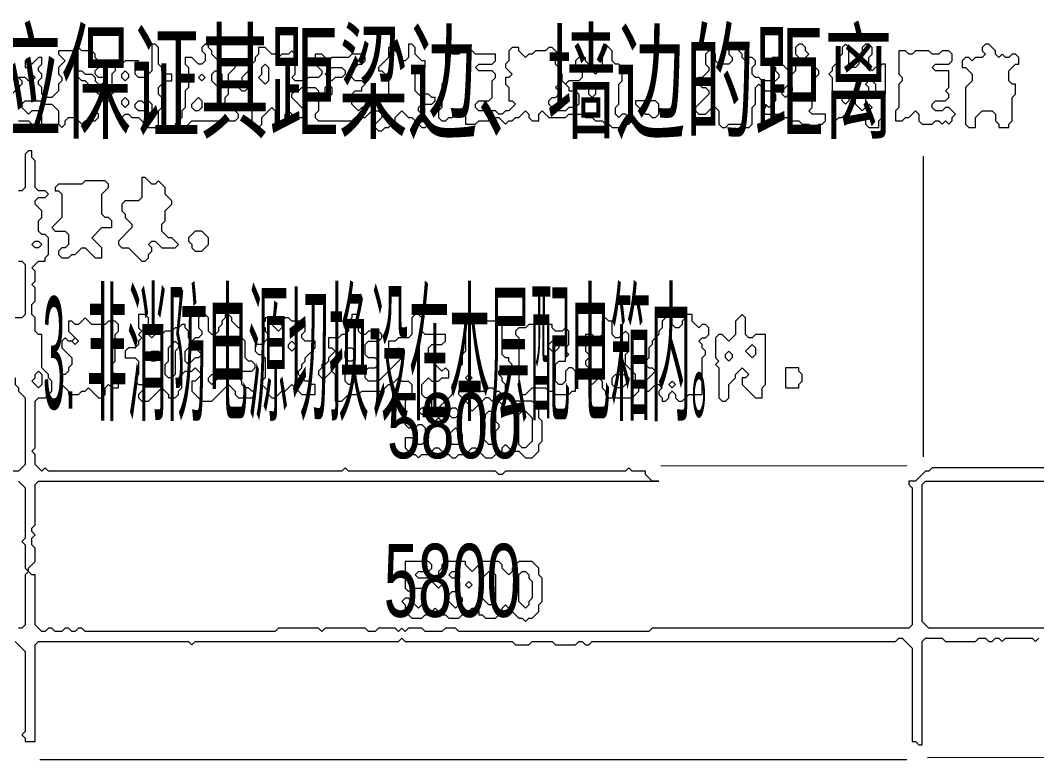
# Model space of a CAD drawing. Extents: x 20 to 3943, y 20 to 2783.
# Drawn here: x 1053.6 to 1358.3, y 471.6 to 693.1 of the extents above; entities that cross this region are included whole.
import ezdxf

# ---------------------------------------------------------------- set-up
doc = ezdxf.new("R2010")
doc.units = 0
for name, color, linetype, lineweight in [('OCR_TEXT', 6, 'Continuous', 0), ('TRACE_CURVE', 6, 'Continuous', 0), ('TRACE_STRAIGHT', 5, 'Continuous', 0), ('TRACE_TEXT_SYMBOL', 6, 'Continuous', 0)]:
    doc.layers.add(name, color=color, linetype=linetype, lineweight=lineweight)
doc.styles.add('wqy-unicode', font='wqy-unicode.lff')

msp = doc.modelspace()

# ---------------------------------------------------------------- linework, layer by layer
at = {"layer": 'TRACE_CURVE', "color": 6}
for points in [[(1058, 639), (1059, 640), (1061, 640), (1062, 641), (1061, 642), (1059, 642), (1058, 643), (1058, 651), (1057, 652), (1057, 654), (1056, 654), (1055, 653), (1055, 643), (1054, 642), (1053, 642)], [(1058, 531), (1058, 535), (1057, 536), (1057, 538), (1058, 539), (1057, 540), (1057, 541), (1058, 542), (1058, 554), (1059, 555), (1245, 555), (1243, 555), (1241, 557), (1241, 558), (1237, 558), (1236, 559), (1235, 558), (1199, 558), (1198, 557), (1197, 557), (1196, 558), (1152, 558), (1151, 559), (1150, 558), (1062, 558), (1061, 559), (1060, 558), (1058, 560), (1058, 563), (1057, 564), (1058, 565), (1058, 579), (1059, 580), (1061, 580), (1063, 582), (1063, 585), (1062, 586), (1062, 587), (1060, 589), (1060, 599), (1059, 599), (1058, 600), (1058, 604), (1057, 605), (1057, 608), (1058, 609), (1058, 613), (1057, 614), (1058, 615), (1058, 618), (1057, 619), (1059, 621), (1061, 621), (1061, 622), (1062, 623), (1062, 628), (1061, 629), (1060, 629), (1059, 630), (1059, 633), (1060, 634), (1060, 636), (1058, 638), (1058, 639)], [(1053, 621), (1054, 621), (1055, 620), (1055, 605), (1054, 604), (1052, 604)], [(1052, 586), (1052, 584), (1053, 583), (1053, 582), (1055, 580), (1055, 560), (1053, 558), (1011, 558), (1010, 557), (1009, 557), (1008, 558), (974, 558), (973, 559), (875, 559)], [(1418, 559), (1327, 559), (1326, 558), (1325, 558), (1322, 555), (1320, 555), (1320, 554), (1321, 553), (1321, 512), (1320, 511), (1243, 511), (1242, 510), (1185, 510), (1184, 511), (1181, 511), (1180, 510), (1175, 510), (1174, 511), (1170, 511), (1169, 510), (1168, 511), (1167, 510), (1166, 511), (1161, 511), (1160, 510), (1158, 510), (1157, 511), (1145, 511), (1144, 510), (1143, 511), (1131, 511), (1130, 510), (1073, 510), (1072, 511), (1071, 511), (1070, 510), (1069, 510), (1068, 511), (1067, 511), (1066, 510), (1064, 510), (1063, 511), (1062, 511), (1061, 510), (1060, 510), (1058, 512), (1058, 527), (1057, 527), (1056, 528), (1056, 529), (1058, 531)], [(1053, 555), (1055, 553), (1055, 538), (1054, 537), (1055, 536), (1055, 529), (1056, 528), (1055, 527), (1055, 512), (1054, 511), (1053, 511)], [(1495, 511), (1326, 511), (1324, 513), (1324, 554), (1325, 555), (1382, 555)], [(1052, 507), (1055, 504), (1055, 480), (1054, 479), (1055, 478), (1055, 477), (1058, 477), (1058, 506), (1059, 507), (1104, 507), (1105, 506), (1106, 507), (1167, 507), (1168, 508), (1169, 507), (1201, 507), (1202, 506), (1206, 506), (1207, 507), (1213, 507), (1214, 506), (1220, 506), (1221, 507), (1222, 507), (1223, 506), (1224, 506), (1225, 507), (1316, 507), (1317, 508), (1318, 508), (1321, 505), (1321, 477), (1322, 477), (1323, 476), (1324, 476), (1324, 507), (1325, 508), (1330, 508), (1331, 507), (1340, 507), (1341, 508), (1343, 508), (1344, 507), (1345, 507), (1346, 508), (1347, 508), (1348, 507), (1349, 508), (1357, 508), (1358, 507), (1359, 508)]]:
    msp.add_lwpolyline(points, dxfattribs=at)
for points in [[(1057, 626), (1058, 627), (1059, 627), (1060, 626), (1059, 625), (1058, 625)], [(1058, 587), (1059, 588), (1060, 587), (1060, 584), (1059, 583), (1057, 585), (1058, 586)]]:
    msp.add_lwpolyline(points, close=True, dxfattribs=at)
at = {"layer": 'TRACE_STRAIGHT', "color": 5}
for p, q in [((1324.37, 562.37), (1324.38, 652.38)), ((1245.62, 559.68), (1319.38, 559.69)), ((1325.62, 472.25), (1543.13, 472.49)), ((1059.37, 471.59), (1319.38, 471.64))]:
    msp.add_line(p, q, dxfattribs=at)
at = {"layer": 'TRACE_TEXT_SYMBOL', "color": 6}
for points in [[(1093, 686), (1093, 678), (1091, 676), (1089, 676), (1088, 677), (1088, 678), (1089, 679), (1089, 681), (1085, 681), (1083, 679), (1082, 679), (1082, 678), (1081, 677), (1081, 674), (1082, 673), (1082, 672), (1081, 671), (1077, 671), (1073, 675), (1072, 675), (1070, 677), (1071, 678), (1072, 678), (1073, 677), (1075, 677), (1076, 676), (1076, 675), (1077, 674), (1078, 674), (1079, 675), (1079, 676), (1077, 676), (1076, 677), (1076, 678), (1077, 679), (1077, 681), (1076, 682), (1076, 683), (1075, 684), (1072, 684), (1071, 685), (1070, 684), (1065, 684), (1065, 683), (1067, 681), (1065, 679), (1065, 677), (1066, 676), (1066, 675), (1065, 674), (1065, 672), (1063, 670), (1061, 670), (1060, 671), (1060, 673), (1059, 674), (1059, 675), (1060, 676), (1060, 677), (1059, 678), (1059, 679), (1060, 680), (1060, 682), (1059, 682)], [(1096, 667), (1096, 670), (1095, 671), (1095, 673), (1097, 675), (1099, 675), (1099, 677), (1097, 677), (1096, 678), (1096, 679), (1095, 680), (1095, 685), (1094, 686), (1093, 686)], [(1170, 686), (1170, 682), (1169, 681), (1168, 681), (1167, 682), (1167, 683), (1166, 684), (1166, 685), (1164, 685), (1164, 682), (1161, 679), (1161, 678), (1162, 678), (1164, 676), (1164, 670), (1163, 669), (1159, 669), (1159, 668), (1158, 667), (1156, 667), (1155, 666), (1153, 668), (1153, 671), (1154, 672), (1156, 672), (1156, 673), (1157, 674), (1156, 675), (1154, 675), (1153, 676), (1153, 678), (1155, 680), (1156, 680), (1157, 681), (1157, 682), (1156, 683), (1153, 683), (1152, 682), (1147, 682), (1146, 681), (1144, 683), (1142, 683), (1142, 680), (1144, 678), (1144, 677), (1143, 676), (1140, 676), (1139, 675), (1136, 675), (1135, 676), (1136, 677), (1136, 683), (1135, 684), (1134, 683), (1132, 683), (1131, 682), (1130, 683), (1129, 683), (1127, 685), (1125, 685), (1125, 683), (1124, 682), (1124, 681), (1122, 679)], [(1178, 669), (1178, 670), (1177, 670), (1176, 671), (1175, 671), (1174, 670), (1172, 672), (1172, 677), (1174, 679), (1175, 679), (1175, 681), (1174, 681), (1172, 683), (1172, 685), (1171, 686), (1170, 686)], [(1229, 686), (1228, 685), (1228, 679), (1226, 677), (1224, 679), (1224, 680), (1223, 681), (1223, 682), (1221, 682), (1220, 681), (1220, 680), (1222, 678), (1222, 676), (1221, 675), (1218, 675), (1217, 674), (1216, 675), (1216, 677), (1215, 678), (1215, 679), (1214, 680), (1214, 682), (1215, 683), (1213, 685), (1212, 685), (1211, 684), (1208, 684), (1207, 683), (1206, 683), (1205, 682), (1203, 684), (1203, 685), (1201, 685), (1200, 684), (1200, 681), (1199, 680), (1199, 679), (1201, 677), (1200, 676), (1199, 676), (1199, 674), (1200, 673), (1200, 669), (1201, 669), (1202, 668), (1200, 666), (1199, 666), (1198, 665), (1197, 665), (1196, 666), (1191, 666), (1190, 667), (1190, 668), (1191, 669), (1194, 669), (1195, 670), (1195, 675), (1196, 676), (1196, 677), (1195, 678), (1191, 678), (1190, 679), (1191, 680), (1195, 680)], [(1234, 679), (1233, 680), (1232, 680), (1231, 681), (1231, 684), (1229, 686)], [(1287, 686), (1286, 685), (1286, 683), (1287, 682), (1287, 681), (1286, 680), (1286, 678), (1285, 677), (1282, 680), (1282, 681), (1281, 682), (1279, 682), (1279, 680), (1280, 679), (1280, 678), (1281, 677), (1281, 676), (1280, 675), (1276, 675), (1275, 676), (1274, 676), (1273, 677), (1273, 679), (1274, 680), (1274, 681), (1273, 682), (1272, 682), (1271, 681), (1270, 682), (1270, 683), (1269, 684), (1269, 685), (1267, 685), (1266, 684), (1266, 683), (1267, 682), (1267, 681), (1266, 680), (1263, 680), (1262, 681), (1262, 683), (1261, 684), (1260, 684), (1259, 683), (1259, 680), (1260, 679), (1260, 678), (1258, 676), (1257, 676), (1256, 675), (1256, 674), (1257, 674), (1258, 673), (1259, 673), (1260, 672), (1260, 671), (1256, 667), (1256, 666), (1257, 665), (1259, 665), (1261, 667), (1262, 667), (1263, 666), (1263, 662)], [(1263, 662), (1264, 661), (1265, 661), (1266, 662), (1270, 662), (1271, 661), (1272, 661), (1273, 662), (1273, 667), (1274, 668), (1274, 673), (1275, 674), (1277, 672), (1279, 672), (1280, 671), (1280, 669), (1278, 667), (1277, 668), (1277, 667), (1276, 666), (1277, 665), (1281, 665), (1282, 664), (1284, 664), (1285, 663), (1287, 663), (1288, 662), (1290, 662), (1291, 661), (1292, 661), (1293, 662), (1294, 662), (1295, 663), (1295, 665), (1291, 665), (1290, 666), (1291, 667), (1291, 670), (1292, 671), (1292, 676), (1293, 677), (1293, 678), (1291, 680), (1290, 680), (1289, 681), (1289, 682), (1290, 683), (1289, 684), (1289, 685), (1288, 686), (1287, 686)], [(1195, 680), (1196, 681), (1196, 683), (1190, 683), (1189, 684), (1186, 684), (1185, 683), (1183, 683), (1182, 684), (1181, 684), (1181, 675), (1180, 674), (1180, 667), (1179, 666), (1179, 664), (1180, 663), (1181, 663), (1182, 664), (1183, 664), (1185, 666), (1186, 666), (1187, 665), (1187, 662), (1190, 662), (1191, 663), (1195, 663), (1196, 664), (1197, 664), (1199, 662), (1200, 663), (1201, 663), (1202, 664), (1203, 664), (1205, 666), (1206, 665), (1206, 664), (1207, 663), (1209, 663), (1209, 665), (1210, 666), (1212, 664), (1217, 664), (1218, 665), (1222, 665), (1223, 664), (1225, 664), (1226, 663), (1228, 663), (1229, 662), (1230, 662), (1231, 661), (1234, 661), (1235, 662), (1236, 662), (1237, 663), (1235, 665), (1234, 665), (1233, 664), (1232, 665), (1232, 667), (1233, 668), (1233, 674), (1234, 675), (1234, 679)], [(1059, 682), (1057, 680), (1056, 681), (1055, 681), (1055, 679), (1056, 679), (1057, 678), (1057, 677), (1058, 676), (1057, 675), (1056, 675), (1055, 676), (1053, 676), (1054, 675), (1054, 674), (1051, 671)], [(1122, 679), (1122, 678), (1120, 676), (1120, 675), (1119, 674), (1119, 673), (1120, 672), (1121, 672), (1122, 673), (1123, 672), (1123, 662), (1124, 661), (1125, 661), (1126, 662), (1126, 664), (1129, 667), (1130, 666), (1130, 661), (1132, 661), (1133, 662), (1133, 665), (1134, 666), (1136, 664), (1138, 664), (1139, 665), (1139, 666), (1135, 670), (1135, 671), (1136, 672), (1137, 672), (1138, 673), (1142, 673), (1143, 672), (1143, 666), (1142, 665), (1142, 664), (1143, 663), (1153, 663), (1154, 664), (1157, 664), (1159, 666), (1161, 666), (1162, 665), (1162, 664), (1160, 662), (1160, 661), (1161, 660), (1162, 660), (1163, 661), (1164, 661), (1166, 663), (1166, 664), (1168, 666), (1170, 664), (1171, 664), (1174, 661), (1175, 661), (1176, 662), (1176, 663), (1173, 666), (1173, 667), (1174, 668), (1177, 668), (1178, 669)], [(1053, 663), (1056, 663), (1057, 662), (1057, 661), (1059, 661), (1060, 662), (1060, 666), (1057, 666), (1056, 665), (1054, 667), (1054, 668), (1055, 669), (1060, 669), (1061, 668), (1063, 668), (1065, 666), (1065, 662), (1066, 661), (1067, 662), (1067, 663), (1068, 664), (1070, 664), (1072, 662), (1073, 663), (1076, 663), (1077, 664), (1077, 665), (1076, 666), (1076, 667), (1078, 669), (1081, 669), (1082, 668), (1082, 665), (1083, 664), (1084, 664), (1085, 665), (1086, 665), (1087, 664), (1089, 664), (1092, 661), (1095, 661), (1095, 666), (1096, 667)], [(1089, 605), (1089, 601), (1090, 600), (1089, 599), (1090, 598), (1089, 597), (1089, 596), (1088, 595), (1086, 595), (1085, 594), (1085, 592), (1088, 592), (1089, 591), (1089, 587), (1088, 586), (1088, 585), (1089, 584), (1090, 584), (1091, 583), (1089, 581), (1089, 580), (1090, 579), (1092, 579), (1096, 583), (1098, 581), (1098, 580), (1100, 580), (1101, 581), (1101, 582), (1102, 583), (1102, 587), (1103, 588), (1105, 588), (1106, 589), (1108, 587), (1106, 585), (1105, 585), (1105, 582), (1108, 579), (1111, 579), (1116, 584), (1118, 582), (1118, 581), (1119, 580), (1123, 580), (1124, 581), (1124, 582), (1123, 582), (1122, 583), (1121, 583), (1120, 584), (1120, 585), (1119, 586), (1119, 587), (1120, 588), (1123, 588), (1124, 589), (1124, 590), (1123, 591), (1122, 591), (1121, 592), (1121, 597), (1120, 598), (1120, 601)], [(1120, 601), (1119, 601), (1117, 603), (1117, 604), (1116, 605), (1115, 605), (1115, 604), (1114, 603), (1114, 602), (1113, 601), (1113, 600), (1112, 599), (1111, 599), (1110, 600), (1110, 604), (1109, 605), (1108, 605), (1107, 604), (1107, 601), (1108, 600), (1108, 599), (1107, 598), (1106, 598), (1105, 597), (1104, 598), (1104, 600), (1103, 601), (1103, 602), (1102, 602), (1101, 601), (1100, 601), (1099, 600), (1097, 600), (1096, 599), (1094, 599), (1093, 598), (1092, 599), (1092, 604), (1091, 605), (1089, 605)], [(1153, 605), (1153, 604), (1152, 603), (1152, 600), (1151, 599), (1150, 599), (1149, 598), (1146, 598), (1146, 595), (1147, 595), (1148, 594), (1146, 592), (1146, 591), (1145, 590), (1144, 590), (1144, 589), (1143, 588), (1143, 587), (1144, 586), (1145, 586), (1147, 588), (1148, 587), (1148, 579), (1150, 579), (1152, 581), (1155, 581), (1156, 582), (1162, 582), (1164, 584), (1165, 584), (1167, 586), (1168, 585), (1170, 585), (1171, 584), (1171, 581), (1169, 579), (1169, 572), (1170, 571), (1172, 571), (1173, 572), (1174, 572), (1175, 571), (1175, 570), (1176, 569), (1176, 568), (1174, 566), (1173, 566), (1171, 568), (1169, 568), (1169, 565), (1170, 564), (1170, 563), (1172, 563), (1173, 562), (1174, 563), (1176, 563), (1178, 565), (1179, 565), (1181, 563), (1182, 563), (1183, 562), (1184, 562), (1185, 563), (1187, 563)], [(1161, 590), (1161, 591), (1160, 592), (1158, 592), (1157, 593), (1157, 596), (1158, 597), (1161, 597), (1162, 598), (1162, 599), (1161, 600), (1158, 600), (1157, 599), (1156, 599), (1155, 600), (1155, 605), (1153, 605)], [(1187, 594), (1186, 593), (1186, 590), (1185, 589), (1185, 587), (1184, 586), (1184, 585), (1183, 584), (1183, 581), (1179, 577), (1179, 574), (1178, 573), (1177, 574), (1176, 574), (1175, 575), (1174, 575), (1173, 576), (1174, 577), (1177, 577), (1177, 579), (1176, 580), (1175, 580), (1174, 581), (1174, 584), (1176, 586), (1177, 585), (1179, 585), (1180, 586), (1182, 586), (1182, 588), (1181, 589), (1180, 588), (1178, 590), (1178, 591), (1176, 593), (1176, 595), (1177, 596), (1180, 596), (1181, 597), (1181, 599), (1175, 599), (1174, 600), (1174, 604), (1173, 605), (1172, 605), (1171, 604), (1171, 599), (1170, 598), (1167, 598), (1166, 597), (1164, 597), (1164, 595), (1165, 594), (1166, 594), (1167, 595), (1168, 594), (1168, 592), (1161, 585), (1158, 585), (1157, 586), (1157, 588), (1158, 589), (1160, 589), (1161, 590)], [(1187, 563), (1189, 565), (1190, 565), (1193, 562), (1195, 562), (1196, 563), (1197, 563), (1198, 564), (1198, 565), (1199, 566), (1201, 564), (1203, 564), (1205, 562), (1207, 562), (1209, 564), (1209, 566), (1210, 567), (1210, 573), (1209, 574), (1209, 577), (1207, 579), (1202, 579), (1201, 578), (1201, 577), (1200, 576), (1199, 576), (1198, 577), (1198, 578), (1197, 579), (1195, 579), (1194, 580), (1193, 580), (1189, 576), (1188, 577), (1188, 578), (1185, 581), (1185, 582), (1186, 583), (1187, 583), (1188, 582), (1193, 582), (1194, 583), (1195, 583), (1196, 582), (1197, 582), (1198, 581), (1199, 582), (1199, 584), (1198, 585), (1198, 586), (1197, 587), (1197, 588), (1198, 589), (1200, 589), (1201, 590), (1200, 591), (1200, 592), (1199, 592), (1198, 593), (1198, 603), (1190, 603), (1189, 604), (1187, 604), (1187, 594)], [(1169, 531), (1169, 523), (1170, 522), (1171, 523), (1174, 523), (1175, 522), (1175, 519), (1173, 517), (1170, 520), (1169, 520), (1168, 519), (1169, 518), (1169, 516), (1171, 514), (1174, 514), (1175, 515), (1176, 515), (1178, 517), (1180, 515), (1181, 515), (1182, 514), (1185, 514), (1186, 515), (1187, 515), (1189, 517), (1190, 517), (1191, 516), (1191, 515), (1192, 515), (1193, 514), (1196, 514), (1198, 516), (1198, 517), (1199, 518), (1203, 514), (1204, 514), (1205, 513), (1206, 514), (1207, 514), (1209, 516), (1209, 518), (1210, 519), (1210, 526), (1209, 527), (1209, 529), (1207, 531), (1203, 531), (1201, 529), (1201, 528), (1200, 527), (1198, 529), (1198, 530), (1197, 531), (1192, 531), (1189, 528), (1187, 530), (1187, 531), (1181, 531), (1180, 530), (1180, 529), (1179, 528), (1179, 526), (1180, 525), (1180, 524)], [(1180, 524), (1179, 523), (1176, 526), (1173, 526), (1172, 527), (1173, 528), (1176, 528), (1177, 529), (1177, 530), (1176, 531), (1169, 531)]]:
    msp.add_lwpolyline(points, dxfattribs=at)
for points in [[(1109, 686), (1108, 685), (1108, 684), (1109, 683), (1109, 681), (1108, 680), (1107, 680), (1105, 682), (1103, 682), (1103, 680), (1104, 679), (1104, 673), (1103, 672), (1103, 667), (1102, 666), (1102, 664), (1100, 662), (1100, 661), (1101, 660), (1102, 660), (1105, 663), (1118, 663), (1119, 664), (1119, 665), (1118, 666), (1116, 666), (1115, 667), (1115, 670), (1116, 671), (1116, 677), (1118, 679), (1118, 680), (1117, 681), (1113, 681), (1111, 683), (1111, 684), (1110, 685), (1110, 686)], [(1301, 686), (1300, 685), (1300, 683), (1299, 682), (1299, 681), (1297, 679), (1297, 678), (1296, 677), (1297, 676), (1297, 664), (1298, 663), (1299, 664), (1300, 664), (1301, 665), (1302, 664), (1302, 663), (1303, 663), (1305, 665), (1307, 663), (1307, 662), (1308, 661), (1311, 661), (1311, 663), (1312, 664), (1312, 670), (1313, 671), (1313, 680), (1312, 680), (1311, 679), (1310, 679), (1309, 678), (1308, 679), (1308, 682), (1309, 683), (1309, 685), (1308, 686), (1307, 686), (1306, 685), (1306, 683), (1305, 682), (1305, 680), (1304, 679), (1303, 679), (1302, 680), (1302, 685)], [(1343, 686), (1342, 685), (1342, 684), (1343, 683), (1342, 682), (1340, 682), (1339, 681), (1338, 682), (1337, 682), (1336, 681), (1336, 679), (1337, 679), (1339, 677), (1339, 675), (1337, 673), (1337, 662), (1338, 661), (1340, 661), (1340, 664), (1342, 666), (1345, 666), (1346, 665), (1346, 663), (1347, 662), (1347, 661), (1350, 661), (1350, 662), (1351, 663), (1351, 670), (1352, 671), (1352, 674), (1351, 674), (1350, 675), (1350, 678), (1352, 680), (1353, 680), (1353, 682), (1352, 683), (1351, 683), (1350, 682), (1349, 682), (1348, 683), (1347, 682), (1346, 683), (1346, 684), (1344, 686)], [(1317, 684), (1317, 677), (1318, 676), (1318, 675), (1317, 674), (1317, 667), (1316, 666), (1316, 663), (1318, 663), (1319, 664), (1320, 664), (1322, 666), (1323, 665), (1323, 663), (1324, 662), (1327, 662), (1328, 663), (1329, 663), (1330, 662), (1331, 663), (1332, 662), (1333, 663), (1333, 664), (1334, 665), (1332, 667), (1331, 667), (1330, 666), (1328, 666), (1327, 667), (1327, 668), (1328, 669), (1331, 669), (1332, 670), (1332, 671), (1331, 672), (1332, 673), (1332, 678), (1328, 678), (1327, 679), (1328, 680), (1332, 680), (1333, 681), (1333, 683), (1332, 684), (1330, 684), (1329, 683), (1327, 683), (1326, 684), (1322, 684), (1321, 683), (1320, 683), (1319, 684)], [(1126, 679), (1127, 680), (1128, 679), (1128, 675), (1127, 674), (1125, 676), (1126, 677)], [(1084, 677), (1085, 678), (1086, 677), (1086, 676), (1085, 675), (1084, 676)], [(1107, 676), (1108, 677), (1109, 676), (1108, 675)], [(1111, 677), (1112, 678), (1113, 678), (1114, 677), (1114, 674), (1113, 673), (1111, 675)], [(1147, 679), (1150, 679), (1151, 678), (1151, 677), (1150, 676), (1148, 676), (1147, 675), (1145, 677)], [(1145, 673), (1146, 674), (1147, 673), (1147, 671), (1146, 670), (1145, 671)], [(1216, 675), (1218, 673), (1218, 672), (1220, 672), (1221, 671), (1221, 668), (1220, 667), (1218, 667), (1217, 666), (1215, 666), (1214, 667), (1213, 667), (1212, 668), (1212, 669), (1213, 670), (1214, 670), (1215, 671), (1215, 672), (1214, 673)], [(1224, 673), (1225, 674), (1226, 673), (1226, 671), (1225, 670), (1224, 671)], [(1284, 674), (1285, 673), (1285, 672), (1283, 670), (1282, 671), (1282, 672)], [(1307, 674), (1308, 675), (1309, 675), (1310, 674), (1310, 672), (1309, 671), (1308, 672), (1308, 673)], [(1300, 670), (1301, 671), (1302, 670), (1302, 669), (1301, 668), (1300, 669)], [(1304, 670), (1305, 671), (1306, 671), (1307, 670), (1307, 667), (1306, 666), (1304, 668)], [(1084, 669), (1085, 670), (1086, 669), (1086, 668), (1085, 667), (1084, 668)], [(1088, 668), (1089, 669), (1090, 669), (1091, 668), (1092, 669), (1093, 668), (1093, 666), (1092, 665), (1091, 666), (1089, 666), (1088, 667)], [(1107, 670), (1108, 669), (1108, 667), (1107, 666), (1106, 666), (1105, 667), (1105, 668)], [(1238, 669), (1238, 668), (1241, 665), (1242, 665), (1243, 664), (1244, 664), (1245, 665), (1245, 668), (1244, 669)], [(1307, 667), (1308, 668), (1309, 667), (1308, 666)], [(1073, 645), (1072, 644), (1065, 644), (1064, 643), (1064, 642), (1065, 642), (1066, 641), (1066, 634), (1063, 631), (1064, 630), (1067, 630), (1068, 629), (1068, 626), (1067, 625), (1066, 625), (1065, 624), (1065, 623), (1066, 622), (1068, 622), (1069, 623), (1070, 623), (1072, 625), (1073, 625), (1076, 622), (1078, 622), (1078, 625), (1075, 628), (1078, 631), (1081, 631), (1081, 633), (1080, 634), (1079, 634), (1078, 635), (1078, 641), (1080, 643), (1080, 644), (1079, 645)], [(1090, 646), (1090, 640), (1089, 639), (1085, 639), (1084, 638), (1084, 636), (1085, 635), (1085, 634), (1087, 632), (1087, 631), (1083, 627), (1083, 626), (1084, 625), (1086, 625), (1090, 621), (1091, 621), (1092, 622), (1092, 623), (1093, 624), (1093, 625), (1092, 626), (1093, 627), (1094, 627), (1096, 625), (1100, 625), (1101, 626), (1099, 628), (1098, 628), (1096, 630), (1096, 632), (1097, 633), (1097, 636), (1099, 638), (1099, 639), (1097, 641), (1097, 643), (1095, 645), (1094, 644), (1093, 644), (1091, 646)], [(1106, 630), (1104, 628), (1104, 627), (1105, 626), (1105, 625), (1106, 624), (1108, 624), (1110, 626), (1110, 628), (1108, 630)], [(1073, 604), (1071, 602), (1070, 602), (1069, 603), (1068, 603), (1068, 600), (1070, 598), (1069, 597), (1068, 597), (1067, 598), (1066, 597), (1066, 595), (1069, 592), (1069, 590), (1068, 589), (1068, 588), (1067, 587), (1066, 587), (1066, 584), (1068, 582), (1068, 581), (1071, 581), (1072, 582), (1073, 582), (1074, 583), (1077, 580), (1078, 580), (1079, 581), (1079, 583), (1080, 584), (1081, 583), (1083, 583), (1083, 586), (1081, 588), (1081, 590), (1082, 591), (1082, 595), (1083, 596), (1083, 597), (1082, 598), (1082, 599), (1083, 600), (1083, 602), (1082, 603), (1080, 603), (1079, 602), (1075, 602)], [(1127, 604), (1127, 603), (1126, 602), (1127, 601), (1127, 600), (1128, 599), (1128, 598), (1126, 596), (1124, 596), (1124, 594), (1125, 593), (1126, 593), (1127, 592), (1127, 586), (1126, 585), (1126, 584), (1128, 582), (1128, 581), (1129, 580), (1130, 580), (1132, 582), (1133, 582), (1135, 584), (1138, 581), (1142, 581), (1142, 584), (1141, 584), (1140, 585), (1139, 585), (1137, 587), (1137, 588), (1138, 589), (1138, 590), (1139, 591), (1139, 592), (1142, 595), (1142, 597), (1139, 597), (1138, 598), (1138, 599), (1139, 600), (1139, 603), (1135, 603), (1134, 604), (1133, 604), (1132, 603), (1132, 601), (1131, 600), (1129, 602), (1129, 603), (1128, 604)], [(1229, 604), (1228, 603), (1228, 599), (1227, 598), (1226, 598), (1225, 599), (1223, 599), (1223, 594), (1224, 593), (1224, 592), (1223, 591), (1223, 590), (1224, 589), (1223, 588), (1223, 587), (1224, 586), (1224, 585), (1225, 584), (1227, 586), (1228, 585), (1228, 583), (1229, 582), (1229, 581), (1230, 580), (1237, 580), (1239, 582), (1239, 584), (1238, 585), (1238, 587), (1235, 590), (1235, 593), (1236, 594), (1236, 599), (1235, 600), (1233, 598), (1232, 598), (1231, 599), (1231, 603), (1230, 603)], [(1247, 605), (1247, 604), (1246, 603), (1246, 601), (1245, 600), (1245, 599), (1243, 597), (1243, 596), (1242, 595), (1242, 592), (1241, 591), (1241, 590), (1242, 589), (1243, 589), (1244, 588), (1241, 585), (1241, 582), (1242, 582), (1244, 584), (1245, 584), (1246, 583), (1245, 582), (1245, 581), (1246, 580), (1246, 579), (1247, 579), (1248, 580), (1248, 581), (1249, 582), (1250, 581), (1250, 580), (1251, 579), (1252, 579), (1254, 581), (1258, 581), (1258, 592), (1259, 593), (1259, 594), (1258, 595), (1258, 596), (1257, 597), (1258, 598), (1259, 598), (1260, 599), (1260, 601), (1259, 602), (1258, 602), (1257, 601), (1255, 603), (1255, 605), (1253, 605), (1253, 604), (1252, 603), (1252, 602), (1251, 601), (1250, 601), (1249, 602), (1249, 605)], [(1270, 605), (1268, 603), (1268, 599), (1266, 597), (1264, 599), (1263, 599), (1262, 598), (1262, 592), (1263, 591), (1262, 590), (1263, 589), (1263, 580), (1264, 579), (1265, 579), (1266, 580), (1266, 584), (1268, 586), (1268, 587), (1270, 589), (1272, 587), (1271, 586), (1270, 586), (1270, 584), (1274, 580), (1276, 580), (1276, 583), (1277, 584), (1277, 599), (1274, 599), (1273, 598), (1272, 598), (1271, 599), (1271, 604)], [(1206, 602), (1205, 601), (1203, 601), (1202, 600), (1202, 599), (1203, 598), (1203, 582), (1204, 581), (1205, 581), (1207, 583), (1211, 583), (1212, 582), (1213, 582), (1214, 581), (1218, 581), (1219, 582), (1220, 582), (1220, 588), (1219, 589), (1218, 589), (1217, 588), (1217, 585), (1216, 584), (1215, 584), (1214, 585), (1214, 590), (1215, 591), (1217, 591), (1217, 592), (1218, 593), (1217, 594), (1217, 595), (1218, 596), (1218, 600), (1217, 601), (1216, 600), (1214, 600), (1213, 601), (1213, 602)], [(1069, 597), (1070, 598), (1071, 597), (1070, 596)], [(1100, 597), (1101, 596), (1101, 595), (1100, 594), (1100, 587), (1099, 586), (1098, 586), (1097, 587), (1097, 590), (1098, 591), (1098, 595)], [(1103, 594), (1104, 595), (1106, 595), (1108, 593), (1107, 592), (1106, 592), (1104, 590), (1103, 591)], [(1134, 596), (1135, 597), (1136, 596), (1136, 595), (1135, 594), (1134, 595)], [(1151, 594), (1152, 595), (1153, 595), (1154, 594), (1154, 592), (1153, 591), (1152, 591), (1151, 592)], [(1212, 596), (1213, 597), (1214, 597), (1215, 596), (1215, 595), (1214, 594), (1213, 594), (1212, 595)], [(1273, 596), (1274, 595), (1274, 593), (1273, 592), (1271, 594)], [(1092, 593), (1093, 594), (1095, 594), (1096, 593), (1094, 591), (1093, 591), (1092, 592)], [(1265, 593), (1266, 594), (1267, 593), (1267, 592), (1266, 591), (1265, 592)], [(1283, 589), (1283, 583), (1287, 583), (1287, 584), (1288, 585), (1288, 587), (1287, 588), (1287, 589)], [(1110, 586), (1111, 587), (1112, 587), (1113, 586), (1111, 584), (1110, 585)], [(1151, 587), (1152, 588), (1153, 588), (1154, 587), (1154, 585), (1153, 584), (1152, 584), (1151, 585)], [(1187, 586), (1188, 587), (1189, 586), (1188, 585)], [(1231, 586), (1232, 587), (1235, 587), (1236, 586), (1236, 585), (1234, 583), (1232, 583), (1231, 584)], [(1248, 584), (1249, 585), (1250, 584), (1249, 583)], [(1182, 576), (1183, 577), (1184, 577), (1185, 576), (1185, 575), (1184, 574), (1183, 574), (1182, 575)], [(1193, 575), (1194, 576), (1195, 576), (1196, 575), (1196, 573), (1197, 572), (1197, 571), (1196, 570), (1196, 567), (1195, 566), (1194, 566), (1192, 568), (1192, 573), (1193, 574)], [(1203, 575), (1204, 576), (1205, 576), (1207, 574), (1207, 567), (1205, 565), (1204, 565), (1203, 566)], [(1178, 573), (1179, 574), (1180, 573), (1179, 572)], [(1184, 571), (1186, 569), (1186, 567), (1185, 566), (1183, 566), (1182, 567), (1182, 569)], [(1182, 527), (1183, 528), (1184, 528), (1185, 527), (1184, 526), (1183, 526)], [(1194, 528), (1195, 528), (1196, 527), (1196, 519), (1195, 518), (1194, 518), (1192, 520), (1192, 526)], [(1203, 527), (1204, 528), (1205, 528), (1206, 527), (1206, 526), (1207, 525), (1207, 520), (1206, 519), (1206, 518), (1205, 517), (1203, 519)], [(1187, 524), (1188, 525), (1189, 524), (1188, 523)], [(1182, 521), (1183, 522), (1184, 522), (1186, 520), (1186, 519), (1184, 517), (1182, 519)]]:
    msp.add_lwpolyline(points, close=True, dxfattribs=at)

# ---------------------------------------------------------------- texts
at = {"layer": 'OCR_TEXT', "color": 6, "style": 'wqy-unicode'}
for s, height, width, p in [('安装时应保证其距梁边、墙边的距离', 28.08, 0.542516, (982.8, 660.64)), ('3. 非消防电源切换设在本层配电箱内。', 33.54, 0.26401, (1060.36, 576.74)), ('5800', 19.5, 0.695051, (1163.53, 561.92)), ('5800', 21.84, 0.63229, (1162.54, 514.39))]:
    msp.add_text(s, height=height, dxfattribs=dict(at, width=width)).set_placement(p)

doc.saveas('drawing.dxf')
